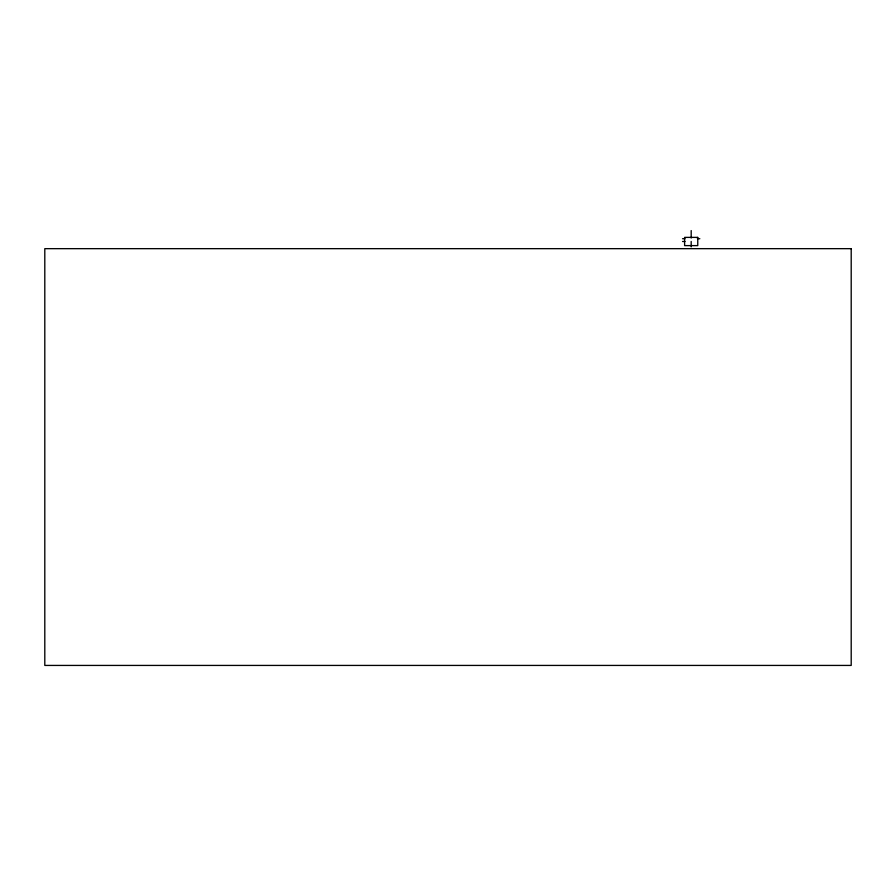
<?xml version="1.0" encoding="UTF-8"?>
<svg xmlns="http://www.w3.org/2000/svg" width="896" height="896" viewBox="0 0 896 896"><rect width="100%" height="100%" fill="white"/><g stroke="black" fill="none" stroke-linecap="round" stroke-linejoin="round"><path stroke-width="1.34" d="M682.55 238.717L685.014 238.717M697.357 238.717L699.821 238.717M682.55 241.494L685.014 241.494M691.186 230.574L691.186 238.045M691.186 241.438L691.186 246.859M697.76 237.384L684.611 237.384L684.611 245.616L697.76 245.616L697.76 237.384M851.2 248.662L44.8 248.662L44.8 665.426L851.2 665.426L851.2 248.662"/></g></svg>
